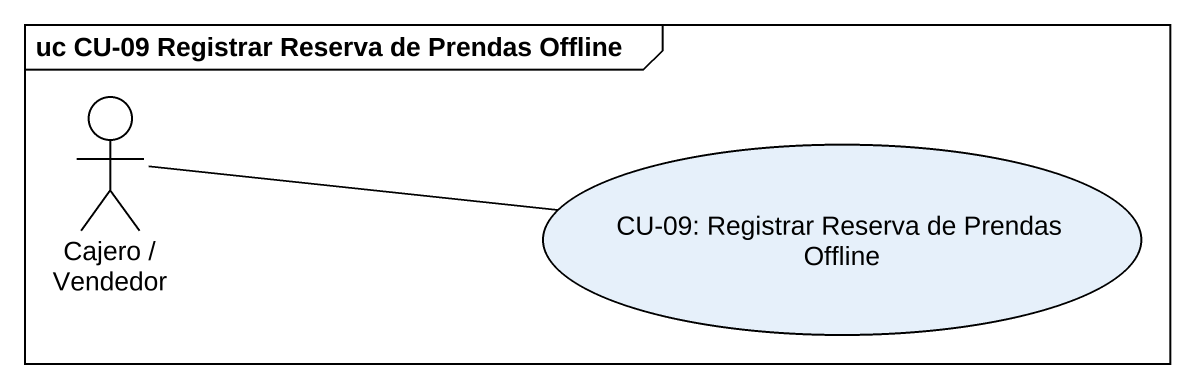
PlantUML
@startuml
mainframe uc CU-09 Registrar Reserva de Prendas Offline
actor "Cajero / Vendedor" as Cajero_Vendedor
usecase "CU-09: Registrar Reserva de Prendas Offline" as CU_09_Registrar_Reserva_de
Cajero_Vendedor -right- CU_09_Registrar_Reserva_de
@enduml
